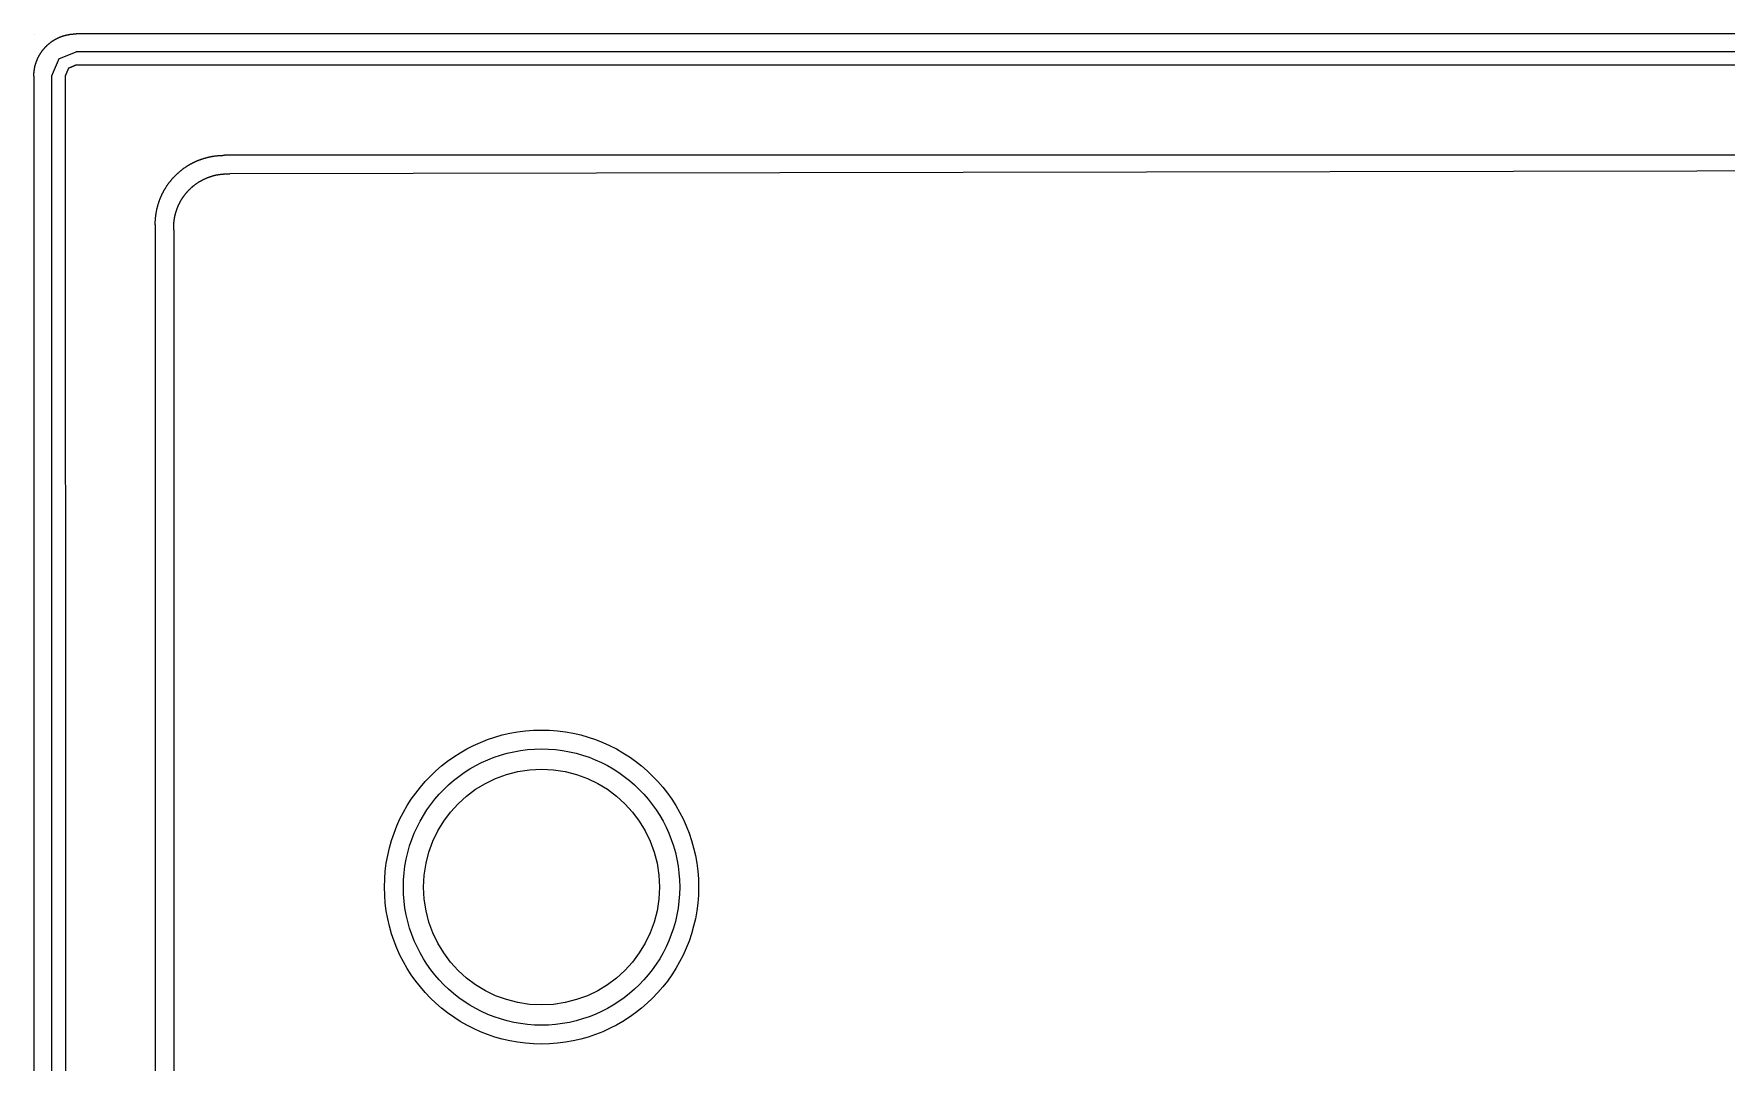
# Model space of a CAD drawing. Extents: x 0 to 60, y -32 to 0.
# Drawn here: x 0 to 30, y -18.23 to 0 of the extents above; entities that cross this region are included whole.
import ezdxf

# ---------------------------------------------------------------- set-up
doc = ezdxf.new("R2010")
doc.units = 0
doc.layers.get('0').update_dxf_attribs({"linetype": 'CONTINUOUS'})
doc.layers.get('DEFPOINTS').update_dxf_attribs({"linetype": 'CONTINUOUS'})

msp = doc.modelspace()

# ---------------------------------------------------------------- linework, layer by layer
for points in [[(59.252, 0), (0.748, 0)], [(0.441, -0.442), (0.411, -0.514), (0.344, -0.676), (0.315, -0.748), (0.315, -0.827), (0.314, -31.496), (0.314, -31.574), (0.283, -31.647), (0.274, -31.671), (0.244, -31.744), (0.171, -31.774), (0.147, -31.783), (0.075, -31.814)], [(0.441, -0.442), (0.748, -0.315)], [(42.012, -0.315), (0.748, -0.315)], [(0, -0.748), (0, -32)], [(42.483, -2.152), (3.382, -2.152)], [(42.482, -2.409), (3.475, -2.481)], [(2.152, -3.382), (2.152, -26.846)]]:
    msp.add_lwpolyline(points)
msp.add_lwpolyline([(2.48, -3.474), (2.48, -26.747, 0.414214), (3.48, -27.747), (56.56, -27.747, 0.414214), (57.56, -26.747), (57.56, -22.924)], format="xyb")
for points in [[(0, -0.748, 0), (0, -0.742, 0), (0, -0.737, 0), (0, -0.731, 0), (0, -0.725, 0), (0.001, -0.719, 0), (0.001, -0.714, 0), (0.001, -0.708, 0), (0.001, -0.702, 0), (0.002, -0.696, 0), (0.002, -0.691, 0), (0.003, -0.685, 0), (0.003, -0.679, 0), (0.004, -0.674, 0), (0.004, -0.668, 0), (0.005, -0.663, 0), (0.006, -0.657, 0), (0.006, -0.651, 0), (0.007, -0.646, 0), (0.008, -0.64, 0), (0.009, -0.635, 0), (0.009, -0.629, 0), (0.01, -0.623, 0), (0.011, -0.618, 0), (0.012, -0.612, 0), (0.013, -0.607, 0), (0.014, -0.601, 0), (0.015, -0.596, 0), (0.017, -0.591, 0), (0.018, -0.585, 0), (0.019, -0.58, 0), (0.02, -0.574, 0), (0.022, -0.569, 0), (0.023, -0.564, 0), (0.024, -0.558, 0), (0.026, -0.553, 0), (0.027, -0.547, 0), (0.029, -0.542, 0), (0.03, -0.537, 0), (0.032, -0.532, 0), (0.033, -0.526, 0), (0.035, -0.521, 0), (0.037, -0.516, 0), (0.039, -0.511, 0), (0.04, -0.505, 0), (0.042, -0.5, 0), (0.044, -0.495, 0), (0.046, -0.49, 0), (0.048, -0.485, 0), (0.05, -0.48, 0), (0.052, -0.475, 0), (0.054, -0.469, 0), (0.056, -0.464, 0), (0.058, -0.459, 0), (0.06, -0.454, 0), (0.062, -0.449, 0), (0.064, -0.444, 0), (0.067, -0.439, 0), (0.069, -0.434, 0), (0.071, -0.43, 0), (0.073, -0.425, 0), (0.076, -0.42, 0), (0.078, -0.415, 0), (0.081, -0.41, 0), (0.083, -0.405, 0), (0.086, -0.4, 0), (0.088, -0.396, 0), (0.091, -0.391, 0), (0.093, -0.386, 0), (0.096, -0.381, 0), (0.099, -0.377, 0), (0.101, -0.372, 0), (0.104, -0.367, 0), (0.107, -0.363, 0), (0.11, -0.358, 0), (0.113, -0.353, 0), (0.115, -0.349, 0), (0.118, -0.344, 0), (0.121, -0.34, 0), (0.124, -0.335, 0), (0.127, -0.331, 0), (0.13, -0.326, 0), (0.133, -0.322, 0), (0.136, -0.317, 0), (0.14, -0.313, 0), (0.143, -0.309, 0), (0.146, -0.304, 0), (0.149, -0.3, 0), (0.152, -0.296, 0), (0.156, -0.291, 0), (0.159, -0.287, 0), (0.162, -0.283, 0), (0.166, -0.279, 0), (0.169, -0.274, 0), (0.173, -0.27, 0), (0.176, -0.266, 0), (0.18, -0.262, 0), (0.183, -0.258, 0), (0.187, -0.254, 0), (0.19, -0.25, 0), (0.194, -0.246, 0), (0.197, -0.242, 0), (0.201, -0.238, 0), (0.205, -0.234, 0), (0.208, -0.23, 0), (0.212, -0.226, 0), (0.216, -0.222, 0), (0.22, -0.219, 0), (0.224, -0.215, 0), (0.228, -0.211, 0), (0.231, -0.207, 0), (0.235, -0.203, 0), (0.239, -0.2, 0), (0.243, -0.196, 0), (0.247, -0.193, 0), (0.251, -0.189, 0), (0.255, -0.186, 0), (0.259, -0.182, 0), (0.263, -0.179, 0), (0.267, -0.175, 0), (0.271, -0.172, 0), (0.275, -0.169, 0), (0.279, -0.165, 0), (0.283, -0.162, 0), (0.287, -0.159, 0), (0.291, -0.156, 0), (0.295, -0.152, 0), (0.3, -0.149, 0), (0.304, -0.146, 0), (0.308, -0.143, 0), (0.312, -0.14, 0), (0.316, -0.137, 0), (0.321, -0.134, 0), (0.325, -0.131, 0), (0.329, -0.128, 0), (0.333, -0.125, 0), (0.338, -0.123, 0), (0.342, -0.12, 0), (0.346, -0.117, 0), (0.351, -0.114, 0), (0.355, -0.112, 0), (0.359, -0.109, 0), (0.364, -0.106, 0), (0.368, -0.104, 0), (0.372, -0.101, 0), (0.377, -0.098, 0), (0.381, -0.096, 0), (0.386, -0.093, 0), (0.39, -0.091, 0), (0.395, -0.089, 0), (0.399, -0.086, 0), (0.404, -0.084, 0), (0.408, -0.082, 0), (0.413, -0.079, 0), (0.417, -0.077, 0), (0.422, -0.075, 0), (0.426, -0.073, 0), (0.431, -0.07, 0), (0.435, -0.068, 0), (0.44, -0.066, 0), (0.445, -0.064, 0), (0.449, -0.062, 0), (0.454, -0.06, 0), (0.458, -0.058, 0), (0.463, -0.056, 0), (0.468, -0.054, 0), (0.472, -0.053, 0), (0.477, -0.051, 0), (0.482, -0.049, 0), (0.486, -0.047, 0), (0.491, -0.045, 0), (0.496, -0.044, 0), (0.501, -0.042, 0), (0.505, -0.04, 0), (0.51, -0.039, 0), (0.515, -0.037, 0), (0.519, -0.036, 0), (0.524, -0.034, 0), (0.529, -0.033, 0), (0.534, -0.031, 0), (0.539, -0.03, 0), (0.543, -0.028, 0), (0.548, -0.027, 0), (0.553, -0.026, 0), (0.558, -0.025, 0), (0.562, -0.023, 0), (0.567, -0.022, 0), (0.572, -0.021, 0), (0.577, -0.02, 0), (0.582, -0.019, 0), (0.587, -0.018, 0), (0.591, -0.017, 0), (0.596, -0.016, 0), (0.601, -0.015, 0), (0.606, -0.014, 0), (0.611, -0.013, 0), (0.616, -0.012, 0), (0.621, -0.011, 0), (0.625, -0.01, 0), (0.63, -0.009, 0), (0.635, -0.009, 0), (0.64, -0.008, 0), (0.645, -0.007, 0), (0.65, -0.006, 0), (0.655, -0.006, 0), (0.66, -0.005, 0), (0.665, -0.005, 0), (0.669, -0.004, 0), (0.674, -0.004, 0), (0.679, -0.003, 0), (0.684, -0.003, 0), (0.689, -0.002, 0), (0.694, -0.002, 0), (0.699, -0.002, 0), (0.704, -0.001, 0), (0.709, -0.001, 0), (0.714, -0.001, 0), (0.719, -0.001, 0), (0.723, 0, 0), (0.728, 0, 0), (0.733, 0, 0), (0.738, 0, 0), (0.743, 0, 0), (0.748, 0, 0)], [(30.457, -0.556, 0), (29.887, -0.556, 0), (29.309, -0.556, 0), (28.725, -0.556, 0), (28.135, -0.556, 0), (27.54, -0.556, 0), (26.94, -0.556, 0), (26.336, -0.556, 0), (25.727, -0.556, 0), (25.116, -0.556, 0), (24.501, -0.556, 0), (23.884, -0.556, 0), (23.265, -0.556, 0), (22.645, -0.556, 0), (22.024, -0.556, 0), (21.402, -0.556, 0), (20.78, -0.556, 0), (20.16, -0.556, 0), (19.54, -0.556, 0), (18.921, -0.556, 0), (18.305, -0.556, 0), (17.692, -0.556, 0), (17.081, -0.556, 0), (16.474, -0.556, 0), (15.871, -0.556, 0), (15.273, -0.556, 0), (14.68, -0.556, 0), (14.092, -0.556, 0), (13.511, -0.556, 0), (12.936, -0.556, 0), (12.368, -0.556, 0), (11.808, -0.556, 0), (11.255, -0.556, 0), (10.712, -0.556, 0), (10.177, -0.556, 0), (9.652, -0.556, 0), (9.137, -0.556, 0), (8.633, -0.556, 0), (8.139, -0.556, 0), (7.658, -0.556, 0), (7.188, -0.556, 0), (6.731, -0.556, 0), (6.287, -0.556, 0), (5.856, -0.556, 0), (5.44, -0.556, 0), (5.038, -0.556, 0), (4.651, -0.556, 0), (4.28, -0.556, 0), (3.924, -0.556, 0), (3.585, -0.556, 0), (3.264, -0.556, 0), (2.96, -0.556, 0), (2.674, -0.556, 0), (2.406, -0.556, 0), (2.157, -0.556, 0), (1.928, -0.556, 0), (1.719, -0.556, 0), (1.531, -0.556, 0), (1.364, -0.556, 0), (1.218, -0.556, 0), (1.094, -0.556, 0), (0.993, -0.556, 0), (0.914, -0.556, 0), (0.86, -0.556, 0), (0.829, -0.556, 0), (0.821, -0.556, 0), (0.818, -0.556, 0), (0.815, -0.556, 0), (0.812, -0.556, 0), (0.81, -0.556, 0), (0.807, -0.556, 0), (0.804, -0.556, 0), (0.802, -0.556, 0), (0.8, -0.556, 0), (0.797, -0.556, 0), (0.795, -0.556, 0), (0.793, -0.556, 0), (0.791, -0.556, 0), (0.788, -0.556, 0), (0.787, -0.556, 0), (0.785, -0.556, 0), (0.783, -0.556, 0), (0.781, -0.556, 0), (0.779, -0.556, 0), (0.777, -0.556, 0), (0.776, -0.556, 0), (0.774, -0.556, 0), (0.773, -0.556, 0), (0.771, -0.556, 0), (0.77, -0.556, 0), (0.768, -0.556, 0), (0.767, -0.555, 0), (0.766, -0.555, 0), (0.765, -0.555, 0), (0.763, -0.555, 0), (0.762, -0.555, 0), (0.761, -0.555, 0), (0.76, -0.555, 0), (0.759, -0.555, 0), (0.758, -0.555, 0), (0.757, -0.555, 0), (0.756, -0.555, 0), (0.755, -0.555, 0), (0.754, -0.555, 0), (0.753, -0.555, 0), (0.753, -0.555, 0), (0.752, -0.555, 0), (0.751, -0.555, 0), (0.75, -0.556, 0), (0.749, -0.556, 0), (0.749, -0.556, 0), (0.748, -0.556, 0), (0.747, -0.556, 0), (0.746, -0.556, 0), (0.746, -0.556, 0), (0.745, -0.556, 0), (0.744, -0.556, 0), (0.743, -0.557, 0), (0.743, -0.557, 0), (0.742, -0.557, 0), (0.741, -0.557, 0), (0.741, -0.557, 0), (0.74, -0.558, 0), (0.739, -0.558, 0), (0.738, -0.558, 0), (0.738, -0.558, 0), (0.737, -0.559, 0), (0.736, -0.559, 0), (0.735, -0.559, 0), (0.734, -0.559, 0), (0.733, -0.56, 0), (0.733, -0.56, 0), (0.732, -0.561, 0), (0.731, -0.561, 0), (0.73, -0.561, 0), (0.729, -0.562, 0), (0.728, -0.562, 0), (0.727, -0.563, 0), (0.726, -0.563, 0), (0.724, -0.564, 0), (0.723, -0.564, 0), (0.722, -0.565, 0), (0.721, -0.565, 0), (0.72, -0.566, 0), (0.718, -0.566, 0), (0.717, -0.567, 0), (0.715, -0.568, 0), (0.714, -0.568, 0), (0.712, -0.569, 0), (0.711, -0.57, 0), (0.709, -0.571, 0), (0.707, -0.571, 0), (0.706, -0.572, 0), (0.704, -0.573, 0), (0.702, -0.574, 0), (0.7, -0.575, 0), (0.698, -0.575, 0), (0.696, -0.576, 0), (0.694, -0.577, 0), (0.692, -0.578, 0), (0.689, -0.579, 0), (0.687, -0.58, 0), (0.684, -0.581, 0), (0.682, -0.582, 0), (0.679, -0.584, 0), (0.678, -0.584, 0), (0.678, -0.584, 0), (0.678, -0.584, 0), (0.677, -0.584, 0), (0.677, -0.584, 0), (0.677, -0.584, 0), (0.677, -0.585, 0), (0.677, -0.585, 0), (0.676, -0.585, 0), (0.676, -0.585, 0), (0.676, -0.585, 0), (0.675, -0.585, 0), (0.675, -0.585, 0), (0.674, -0.586, 0), (0.674, -0.586, 0), (0.673, -0.586, 0), (0.673, -0.586, 0), (0.672, -0.586, 0), (0.672, -0.587, 0), (0.671, -0.587, 0), (0.67, -0.587, 0), (0.67, -0.588, 0), (0.669, -0.588, 0), (0.668, -0.588, 0), (0.668, -0.588, 0), (0.667, -0.589, 0), (0.666, -0.589, 0), (0.665, -0.589, 0), (0.665, -0.59, 0), (0.664, -0.59, 0), (0.663, -0.59, 0), (0.662, -0.591, 0), (0.661, -0.591, 0), (0.66, -0.591, 0), (0.66, -0.592, 0), (0.659, -0.592, 0), (0.658, -0.593, 0), (0.657, -0.593, 0), (0.656, -0.593, 0), (0.655, -0.594, 0), (0.654, -0.594, 0), (0.653, -0.595, 0), (0.652, -0.595, 0), (0.651, -0.595, 0), (0.65, -0.596, 0), (0.649, -0.596, 0), (0.648, -0.597, 0), (0.647, -0.597, 0), (0.646, -0.597, 0), (0.645, -0.598, 0), (0.644, -0.598, 0), (0.643, -0.599, 0), (0.642, -0.599, 0), (0.641, -0.6, 0), (0.64, -0.6, 0), (0.639, -0.6, 0), (0.638, -0.601, 0), (0.637, -0.601, 0), (0.636, -0.602, 0), (0.635, -0.602, 0), (0.634, -0.602, 0), (0.633, -0.603, 0), (0.632, -0.603, 0), (0.632, -0.604, 0), (0.631, -0.604, 0), (0.63, -0.604, 0), (0.629, -0.605, 0), (0.628, -0.605, 0), (0.627, -0.605, 0), (0.626, -0.606, 0), (0.625, -0.606, 0), (0.625, -0.606, 0), (0.624, -0.607, 0), (0.623, -0.607, 0), (0.622, -0.607, 0), (0.621, -0.608, 0), (0.621, -0.608, 0), (0.62, -0.608, 0), (0.619, -0.609, 0), (0.619, -0.609, 0), (0.618, -0.609, 0), (0.617, -0.609, 0), (0.617, -0.61, 0), (0.616, -0.61, 0), (0.616, -0.61, 0), (0.615, -0.61, 0), (0.615, -0.611, 0), (0.614, -0.611, 0), (0.614, -0.611, 0), (0.614, -0.611, 0), (0.613, -0.611, 0), (0.613, -0.611, 0), (0.613, -0.612, 0), (0.612, -0.612, 0), (0.612, -0.612, 0), (0.612, -0.612, 0), (0.612, -0.612, 0), (0.612, -0.612, 0), (0.612, -0.612, 0), (0.611, -0.612, 0), (0.611, -0.612, 0), (0.611, -0.612, 0), (0.611, -0.612, 0), (0.611, -0.612, 0), (0.611, -0.612, 0), (0.611, -0.613, 0), (0.611, -0.613, 0), (0.611, -0.613, 0), (0.611, -0.613, 0), (0.611, -0.614, 0), (0.611, -0.614, 0), (0.61, -0.614, 0), (0.61, -0.615, 0), (0.61, -0.615, 0), (0.61, -0.616, 0), (0.61, -0.616, 0), (0.61, -0.617, 0), (0.609, -0.617, 0), (0.609, -0.618, 0), (0.609, -0.618, 0), (0.609, -0.619, 0), (0.608, -0.62, 0), (0.608, -0.62, 0), (0.608, -0.621, 0), (0.607, -0.622, 0), (0.607, -0.623, 0), (0.607, -0.623, 0), (0.606, -0.624, 0), (0.606, -0.625, 0), (0.606, -0.626, 0), (0.605, -0.627, 0), (0.605, -0.627, 0), (0.605, -0.628, 0), (0.604, -0.629, 0), (0.604, -0.63, 0), (0.604, -0.631, 0), (0.603, -0.632, 0), (0.603, -0.633, 0), (0.602, -0.634, 0), (0.602, -0.635, 0), (0.602, -0.636, 0), (0.601, -0.637, 0), (0.601, -0.637, 0), (0.6, -0.638, 0), (0.6, -0.639, 0), (0.6, -0.64, 0), (0.599, -0.641, 0), (0.599, -0.642, 0), (0.598, -0.643, 0), (0.598, -0.644, 0), (0.598, -0.645, 0), (0.597, -0.646, 0), (0.597, -0.647, 0), (0.596, -0.648, 0), (0.596, -0.649, 0), (0.596, -0.65, 0), (0.595, -0.651, 0), (0.595, -0.652, 0), (0.594, -0.653, 0), (0.594, -0.654, 0), (0.594, -0.655, 0), (0.593, -0.656, 0), (0.593, -0.657, 0), (0.592, -0.658, 0), (0.592, -0.659, 0), (0.592, -0.66, 0), (0.591, -0.66, 0), (0.591, -0.661, 0), (0.59, -0.662, 0), (0.59, -0.663, 0), (0.59, -0.664, 0), (0.589, -0.665, 0), (0.589, -0.665, 0), (0.589, -0.666, 0), (0.588, -0.667, 0), (0.588, -0.668, 0), (0.588, -0.668, 0), (0.588, -0.669, 0), (0.587, -0.67, 0), (0.587, -0.67, 0), (0.587, -0.671, 0), (0.587, -0.672, 0), (0.586, -0.672, 0), (0.586, -0.673, 0), (0.586, -0.673, 0), (0.586, -0.674, 0), (0.585, -0.674, 0), (0.585, -0.675, 0), (0.585, -0.675, 0), (0.585, -0.675, 0), (0.585, -0.676, 0), (0.585, -0.676, 0), (0.585, -0.676, 0), (0.584, -0.677, 0), (0.584, -0.677, 0), (0.584, -0.677, 0), (0.584, -0.677, 0), (0.584, -0.677, 0), (0.584, -0.677, 0), (0.584, -0.677, 0), (0.583, -0.679, 0), (0.582, -0.682, 0), (0.581, -0.684, 0), (0.58, -0.687, 0), (0.579, -0.689, 0), (0.578, -0.691, 0), (0.577, -0.694, 0), (0.576, -0.696, 0), (0.575, -0.698, 0), (0.574, -0.7, 0), (0.574, -0.702, 0), (0.573, -0.704, 0), (0.572, -0.706, 0), (0.571, -0.707, 0), (0.57, -0.709, 0), (0.57, -0.711, 0), (0.569, -0.712, 0), (0.568, -0.714, 0), (0.568, -0.715, 0), (0.567, -0.717, 0), (0.566, -0.718, 0), (0.566, -0.719, 0), (0.565, -0.721, 0), (0.565, -0.722, 0), (0.564, -0.723, 0), (0.564, -0.724, 0), (0.563, -0.725, 0), (0.563, -0.727, 0), (0.562, -0.728, 0), (0.562, -0.729, 0), (0.561, -0.73, 0), (0.561, -0.731, 0), (0.56, -0.732, 0), (0.56, -0.732, 0), (0.56, -0.733, 0), (0.559, -0.734, 0), (0.559, -0.735, 0), (0.559, -0.736, 0), (0.558, -0.737, 0), (0.558, -0.737, 0), (0.558, -0.738, 0), (0.558, -0.739, 0), (0.557, -0.74, 0), (0.557, -0.74, 0), (0.557, -0.741, 0), (0.557, -0.742, 0), (0.557, -0.743, 0), (0.556, -0.743, 0), (0.556, -0.744, 0), (0.556, -0.745, 0), (0.556, -0.746, 0), (0.556, -0.746, 0), (0.556, -0.747, 0), (0.556, -0.748, 0), (0.556, -0.748, 0), (0.556, -0.749, 0), (0.555, -0.75, 0), (0.555, -0.751, 0), (0.555, -0.752, 0), (0.555, -0.752, 0), (0.555, -0.753, 0), (0.555, -0.754, 0), (0.555, -0.755, 0), (0.555, -0.756, 0), (0.555, -0.757, 0), (0.555, -0.758, 0), (0.555, -0.759, 0), (0.555, -0.76, 0), (0.555, -0.761, 0), (0.555, -0.762, 0), (0.555, -0.763, 0), (0.555, -0.765, 0), (0.555, -0.766, 0), (0.555, -0.767, 0), (0.555, -0.768, 0), (0.555, -0.77, 0), (0.555, -0.771, 0), (0.556, -0.773, 0), (0.556, -0.774, 0), (0.556, -0.776, 0), (0.556, -0.777, 0), (0.556, -0.779, 0), (0.556, -0.781, 0), (0.556, -0.783, 0), (0.556, -0.785, 0), (0.556, -0.786, 0), (0.556, -0.788, 0), (0.556, -0.791, 0), (0.556, -0.793, 0), (0.556, -0.795, 0), (0.556, -0.797, 0), (0.556, -0.799, 0), (0.556, -0.802, 0), (0.556, -0.804, 0), (0.556, -0.807, 0), (0.556, -0.81, 0), (0.556, -0.812, 0), (0.556, -0.815, 0), (0.556, -0.818, 0), (0.556, -0.821, 0), (0.556, -0.827, 0), (0.556, -0.85, 0), (0.556, -0.891, 0), (0.556, -0.949, 0), (0.556, -1.025, 0), (0.556, -1.117, 0), (0.556, -1.226, 0), (0.556, -1.35, 0), (0.557, -1.491, 0), (0.557, -1.647, 0), (0.557, -1.817, 0), (0.557, -2.003, 0), (0.557, -2.202, 0), (0.557, -2.415, 0), (0.557, -2.642, 0), (0.557, -2.882, 0), (0.557, -3.134, 0), (0.557, -3.399, 0), (0.557, -3.676, 0), (0.557, -3.964, 0), (0.557, -4.264, 0), (0.557, -4.574, 0), (0.558, -4.895, 0), (0.558, -5.226, 0), (0.558, -5.567, 0), (0.558, -5.917, 0), (0.558, -6.276, 0), (0.558, -6.643, 0), (0.558, -7.019, 0), (0.558, -7.403, 0), (0.558, -7.794, 0), (0.559, -8.193, 0), (0.559, -8.598, 0), (0.559, -9.01, 0), (0.559, -9.427, 0), (0.559, -9.851, 0), (0.559, -10.279, 0), (0.559, -10.713, 0), (0.559, -11.15, 0), (0.56, -11.592, 0), (0.56, -12.038, 0), (0.56, -12.488, 0), (0.56, -12.94, 0), (0.56, -13.395, 0), (0.56, -13.852, 0), (0.56, -14.312, 0), (0.56, -14.772, 0), (0.561, -15.234, 0), (0.561, -15.697, 0), (0.561, -16.16, 0), (0.561, -16.624, 0), (0.561, -17.087, 0), (0.561, -17.549, 0), (0.561, -18.01, 0), (0.562, -18.47, 0)], [(2.498, -2.521, 0), (2.503, -2.516, 0), (2.509, -2.51, 0), (2.515, -2.504, 0), (2.521, -2.499, 0), (2.526, -2.493, 0), (2.532, -2.487, 0), (2.538, -2.482, 0), (2.544, -2.477, 0), (2.55, -2.471, 0), (2.556, -2.466, 0), (2.562, -2.46, 0), (2.568, -2.455, 0), (2.574, -2.45, 0), (2.58, -2.445, 0), (2.586, -2.44, 0), (2.592, -2.434, 0), (2.598, -2.429, 0), (2.604, -2.424, 0), (2.61, -2.419, 0), (2.617, -2.414, 0), (2.623, -2.41, 0), (2.629, -2.405, 0), (2.635, -2.4, 0), (2.642, -2.395, 0), (2.648, -2.391, 0), (2.654, -2.386, 0), (2.661, -2.381, 0), (2.667, -2.377, 0), (2.673, -2.372, 0), (2.68, -2.368, 0), (2.686, -2.363, 0), (2.693, -2.359, 0), (2.699, -2.355, 0), (2.706, -2.35, 0), (2.712, -2.346, 0), (2.719, -2.342, 0), (2.726, -2.338, 0), (2.732, -2.334, 0), (2.739, -2.33, 0), (2.746, -2.326, 0), (2.752, -2.322, 0), (2.759, -2.318, 0), (2.766, -2.314, 0), (2.772, -2.31, 0), (2.779, -2.306, 0), (2.786, -2.303, 0), (2.793, -2.299, 0), (2.8, -2.295, 0), (2.806, -2.292, 0), (2.813, -2.288, 0), (2.82, -2.285, 0), (2.827, -2.281, 0), (2.834, -2.278, 0), (2.841, -2.275, 0), (2.848, -2.271, 0), (2.855, -2.268, 0), (2.862, -2.265, 0), (2.869, -2.262, 0), (2.876, -2.258, 0), (2.883, -2.255, 0), (2.89, -2.252, 0), (2.897, -2.249, 0), (2.904, -2.246, 0), (2.911, -2.243, 0), (2.919, -2.241, 0), (2.926, -2.238, 0), (2.933, -2.235, 0), (2.94, -2.232, 0), (2.947, -2.23, 0), (2.954, -2.227, 0), (2.962, -2.224, 0), (2.969, -2.222, 0), (2.976, -2.219, 0), (2.983, -2.217, 0), (2.991, -2.214, 0), (2.998, -2.212, 0), (3.005, -2.21, 0), (3.013, -2.207, 0), (3.02, -2.205, 0), (3.027, -2.203, 0), (3.035, -2.201, 0), (3.042, -2.199, 0), (3.049, -2.197, 0), (3.057, -2.195, 0), (3.064, -2.193, 0), (3.072, -2.191, 0), (3.079, -2.189, 0), (3.086, -2.187, 0), (3.094, -2.186, 0), (3.101, -2.184, 0), (3.109, -2.182, 0), (3.116, -2.181, 0), (3.124, -2.179, 0), (3.131, -2.177, 0), (3.139, -2.176, 0), (3.146, -2.174, 0), (3.154, -2.173, 0), (3.161, -2.172, 0), (3.169, -2.17, 0), (3.176, -2.169, 0), (3.184, -2.168, 0), (3.191, -2.167, 0), (3.199, -2.166, 0), (3.207, -2.164, 0), (3.214, -2.163, 0), (3.222, -2.162, 0), (3.229, -2.162, 0), (3.237, -2.161, 0), (3.245, -2.16, 0), (3.252, -2.159, 0), (3.26, -2.158, 0), (3.267, -2.157, 0), (3.275, -2.157, 0), (3.283, -2.156, 0), (3.29, -2.156, 0), (3.298, -2.155, 0), (3.306, -2.155, 0), (3.313, -2.154, 0), (3.321, -2.154, 0), (3.329, -2.153, 0), (3.336, -2.153, 0), (3.344, -2.153, 0), (3.352, -2.153, 0), (3.359, -2.152, 0), (3.367, -2.152, 0), (3.375, -2.152, 0), (3.382, -2.152, 0)], [(2.152, -3.382, 0), (2.152, -3.374, 0), (2.152, -3.366, 0), (2.152, -3.358, 0), (2.152, -3.35, 0), (2.152, -3.342, 0), (2.153, -3.334, 0), (2.153, -3.326, 0), (2.153, -3.319, 0), (2.154, -3.311, 0), (2.154, -3.303, 0), (2.155, -3.295, 0), (2.155, -3.287, 0), (2.156, -3.279, 0), (2.157, -3.271, 0), (2.157, -3.264, 0), (2.158, -3.256, 0), (2.159, -3.248, 0), (2.16, -3.24, 0), (2.161, -3.233, 0), (2.162, -3.225, 0), (2.163, -3.217, 0), (2.164, -3.21, 0), (2.165, -3.202, 0), (2.166, -3.194, 0), (2.167, -3.187, 0), (2.168, -3.179, 0), (2.169, -3.171, 0), (2.171, -3.164, 0), (2.172, -3.156, 0), (2.174, -3.149, 0), (2.175, -3.141, 0), (2.176, -3.134, 0), (2.178, -3.126, 0), (2.18, -3.119, 0), (2.181, -3.111, 0), (2.183, -3.104, 0), (2.184, -3.096, 0), (2.186, -3.089, 0), (2.188, -3.082, 0), (2.19, -3.074, 0), (2.192, -3.067, 0), (2.194, -3.059, 0), (2.196, -3.052, 0), (2.198, -3.045, 0), (2.2, -3.038, 0), (2.202, -3.03, 0), (2.204, -3.023, 0), (2.206, -3.016, 0), (2.208, -3.009, 0), (2.211, -3.002, 0), (2.213, -2.994, 0), (2.215, -2.987, 0), (2.218, -2.98, 0), (2.22, -2.973, 0), (2.222, -2.966, 0), (2.225, -2.959, 0), (2.227, -2.952, 0), (2.23, -2.945, 0), (2.233, -2.938, 0), (2.235, -2.931, 0), (2.238, -2.924, 0), (2.241, -2.917, 0), (2.244, -2.91, 0), (2.246, -2.903, 0), (2.249, -2.897, 0), (2.252, -2.89, 0), (2.255, -2.883, 0), (2.258, -2.876, 0), (2.261, -2.869, 0), (2.264, -2.863, 0), (2.267, -2.856, 0), (2.27, -2.849, 0), (2.273, -2.843, 0), (2.277, -2.836, 0), (2.28, -2.829, 0), (2.283, -2.823, 0), (2.287, -2.816, 0), (2.29, -2.81, 0), (2.293, -2.803, 0), (2.297, -2.797, 0), (2.3, -2.79, 0), (2.304, -2.784, 0), (2.307, -2.777, 0), (2.311, -2.771, 0), (2.314, -2.765, 0), (2.318, -2.758, 0), (2.322, -2.752, 0), (2.326, -2.746, 0), (2.329, -2.739, 0), (2.333, -2.733, 0), (2.337, -2.727, 0), (2.341, -2.721, 0), (2.345, -2.714, 0), (2.349, -2.708, 0), (2.353, -2.702, 0), (2.357, -2.696, 0), (2.361, -2.69, 0), (2.365, -2.684, 0), (2.369, -2.678, 0), (2.373, -2.672, 0), (2.377, -2.666, 0), (2.381, -2.66, 0), (2.386, -2.654, 0), (2.39, -2.648, 0), (2.394, -2.643, 0), (2.399, -2.637, 0), (2.403, -2.631, 0), (2.408, -2.625, 0), (2.412, -2.62, 0), (2.416, -2.614, 0), (2.421, -2.608, 0), (2.426, -2.603, 0), (2.43, -2.597, 0), (2.435, -2.591, 0), (2.439, -2.586, 0), (2.444, -2.58, 0), (2.449, -2.575, 0), (2.454, -2.569, 0), (2.458, -2.564, 0), (2.463, -2.558, 0), (2.468, -2.553, 0), (2.473, -2.548, 0), (2.478, -2.542, 0), (2.483, -2.537, 0), (2.488, -2.532, 0), (2.493, -2.527, 0), (2.498, -2.521, 0)], [(2.737, -2.781, 0), (2.742, -2.776, 0), (2.746, -2.771, 0), (2.751, -2.766, 0), (2.756, -2.761, 0), (2.761, -2.757, 0), (2.765, -2.752, 0), (2.77, -2.747, 0), (2.775, -2.742, 0), (2.78, -2.738, 0), (2.785, -2.733, 0), (2.79, -2.729, 0), (2.795, -2.724, 0), (2.8, -2.72, 0), (2.805, -2.715, 0), (2.81, -2.711, 0), (2.815, -2.707, 0), (2.82, -2.702, 0), (2.825, -2.698, 0), (2.83, -2.694, 0), (2.835, -2.69, 0), (2.84, -2.686, 0), (2.846, -2.682, 0), (2.851, -2.678, 0), (2.856, -2.674, 0), (2.861, -2.67, 0), (2.867, -2.666, 0), (2.872, -2.662, 0), (2.877, -2.658, 0), (2.883, -2.654, 0), (2.888, -2.65, 0), (2.893, -2.647, 0), (2.899, -2.643, 0), (2.904, -2.639, 0), (2.91, -2.636, 0), (2.915, -2.632, 0), (2.921, -2.629, 0), (2.926, -2.625, 0), (2.932, -2.622, 0), (2.937, -2.618, 0), (2.943, -2.615, 0), (2.948, -2.612, 0), (2.954, -2.609, 0), (2.96, -2.605, 0), (2.965, -2.602, 0), (2.971, -2.599, 0), (2.977, -2.596, 0), (2.982, -2.593, 0), (2.988, -2.59, 0), (2.994, -2.587, 0), (2.999, -2.584, 0), (3.005, -2.581, 0), (3.011, -2.578, 0), (3.017, -2.575, 0), (3.023, -2.573, 0), (3.028, -2.57, 0), (3.034, -2.567, 0), (3.04, -2.565, 0), (3.046, -2.562, 0), (3.052, -2.559, 0), (3.058, -2.557, 0), (3.064, -2.554, 0), (3.07, -2.552, 0), (3.075, -2.549, 0), (3.081, -2.547, 0), (3.087, -2.545, 0), (3.093, -2.543, 0), (3.099, -2.54, 0), (3.105, -2.538, 0), (3.111, -2.536, 0), (3.117, -2.534, 0), (3.123, -2.532, 0), (3.13, -2.53, 0), (3.136, -2.528, 0), (3.142, -2.526, 0), (3.148, -2.524, 0), (3.154, -2.522, 0), (3.16, -2.52, 0), (3.166, -2.518, 0), (3.172, -2.517, 0), (3.178, -2.515, 0), (3.185, -2.513, 0), (3.191, -2.512, 0), (3.197, -2.51, 0), (3.203, -2.509, 0), (3.209, -2.507, 0), (3.215, -2.506, 0), (3.222, -2.504, 0), (3.228, -2.503, 0), (3.234, -2.501, 0), (3.24, -2.5, 0), (3.247, -2.499, 0), (3.253, -2.498, 0), (3.259, -2.497, 0), (3.265, -2.495, 0), (3.272, -2.494, 0), (3.278, -2.493, 0), (3.284, -2.492, 0), (3.291, -2.491, 0), (3.297, -2.49, 0), (3.303, -2.49, 0), (3.309, -2.489, 0), (3.316, -2.488, 0), (3.322, -2.487, 0), (3.328, -2.486, 0), (3.335, -2.486, 0), (3.341, -2.485, 0), (3.347, -2.485, 0), (3.354, -2.484, 0), (3.36, -2.484, 0), (3.366, -2.483, 0), (3.373, -2.483, 0), (3.379, -2.482, 0), (3.385, -2.482, 0), (3.392, -2.482, 0), (3.398, -2.481, 0), (3.405, -2.481, 0), (3.411, -2.481, 0), (3.417, -2.481, 0), (3.424, -2.481, 0), (3.43, -2.481, 0), (3.436, -2.481, 0), (3.443, -2.481, 0), (3.449, -2.481, 0), (3.455, -2.481, 0), (3.462, -2.481, 0), (3.468, -2.481, 0), (3.475, -2.481, 0)], [(2.48, -3.474, 0), (2.48, -3.468, 0), (2.48, -3.462, 0), (2.479, -3.455, 0), (2.479, -3.449, 0), (2.479, -3.443, 0), (2.479, -3.436, 0), (2.479, -3.43, 0), (2.479, -3.424, 0), (2.479, -3.418, 0), (2.479, -3.411, 0), (2.48, -3.405, 0), (2.48, -3.399, 0), (2.48, -3.393, 0), (2.48, -3.387, 0), (2.481, -3.38, 0), (2.481, -3.374, 0), (2.481, -3.368, 0), (2.482, -3.362, 0), (2.482, -3.356, 0), (2.483, -3.35, 0), (2.483, -3.343, 0), (2.484, -3.337, 0), (2.485, -3.331, 0), (2.485, -3.325, 0), (2.486, -3.319, 0), (2.487, -3.313, 0), (2.488, -3.307, 0), (2.488, -3.301, 0), (2.489, -3.295, 0), (2.49, -3.289, 0), (2.491, -3.283, 0), (2.492, -3.277, 0), (2.493, -3.271, 0), (2.494, -3.265, 0), (2.495, -3.259, 0), (2.496, -3.253, 0), (2.497, -3.247, 0), (2.499, -3.241, 0), (2.5, -3.235, 0), (2.501, -3.229, 0), (2.502, -3.223, 0), (2.504, -3.218, 0), (2.505, -3.212, 0), (2.506, -3.206, 0), (2.508, -3.2, 0), (2.509, -3.194, 0), (2.511, -3.188, 0), (2.512, -3.183, 0), (2.514, -3.177, 0), (2.516, -3.171, 0), (2.517, -3.165, 0), (2.519, -3.16, 0), (2.521, -3.154, 0), (2.523, -3.148, 0), (2.524, -3.143, 0), (2.526, -3.137, 0), (2.528, -3.131, 0), (2.53, -3.126, 0), (2.532, -3.12, 0), (2.534, -3.114, 0), (2.536, -3.109, 0), (2.538, -3.103, 0), (2.54, -3.098, 0), (2.542, -3.092, 0), (2.544, -3.087, 0), (2.546, -3.081, 0), (2.549, -3.076, 0), (2.551, -3.07, 0), (2.553, -3.065, 0), (2.555, -3.059, 0), (2.558, -3.054, 0), (2.56, -3.048, 0), (2.562, -3.043, 0), (2.565, -3.038, 0), (2.567, -3.032, 0), (2.57, -3.027, 0), (2.572, -3.022, 0), (2.575, -3.016, 0), (2.577, -3.011, 0), (2.58, -3.006, 0), (2.583, -3, 0), (2.585, -2.995, 0), (2.588, -2.99, 0), (2.591, -2.985, 0), (2.594, -2.98, 0), (2.596, -2.974, 0), (2.599, -2.969, 0), (2.602, -2.964, 0), (2.605, -2.959, 0), (2.608, -2.954, 0), (2.611, -2.949, 0), (2.614, -2.944, 0), (2.617, -2.939, 0), (2.62, -2.934, 0), (2.623, -2.929, 0), (2.626, -2.924, 0), (2.629, -2.919, 0), (2.633, -2.914, 0), (2.636, -2.909, 0), (2.639, -2.904, 0), (2.642, -2.899, 0), (2.646, -2.895, 0), (2.649, -2.89, 0), (2.652, -2.885, 0), (2.656, -2.88, 0), (2.659, -2.875, 0), (2.662, -2.871, 0), (2.666, -2.866, 0), (2.669, -2.861, 0), (2.673, -2.857, 0), (2.676, -2.852, 0), (2.68, -2.847, 0), (2.684, -2.843, 0), (2.687, -2.838, 0), (2.691, -2.834, 0), (2.695, -2.829, 0), (2.698, -2.825, 0), (2.702, -2.82, 0), (2.706, -2.816, 0), (2.71, -2.811, 0), (2.713, -2.807, 0), (2.717, -2.802, 0), (2.721, -2.798, 0), (2.725, -2.794, 0), (2.729, -2.789, 0), (2.733, -2.785, 0), (2.737, -2.781, 0)]]:
    msp.add_polyline3d(points)
for radius in [2.784, 2.449, 2.09]:
    msp.add_circle((9, -15.125), radius)

# ---------------------------------------------------------------- texts
at = {"layer": 'DEFPOINTS', "flags": 8}
for tag, p, s in [('MODELNUMBER', (0, 0), 'K-1977'), ('TRADENAME', (0, -0.002), 'TRESHAM'), ('PRODUCT', (0, -0.003), '60 x 32 SHOWER BASE'), ('MATERIAL', (0, -0.005), 'ACRYLIC AND FRP')]:
    msp.add_attdef(tag, p, s, height=0.001, dxfattribs=at)

doc.saveas('drawing.dxf')
